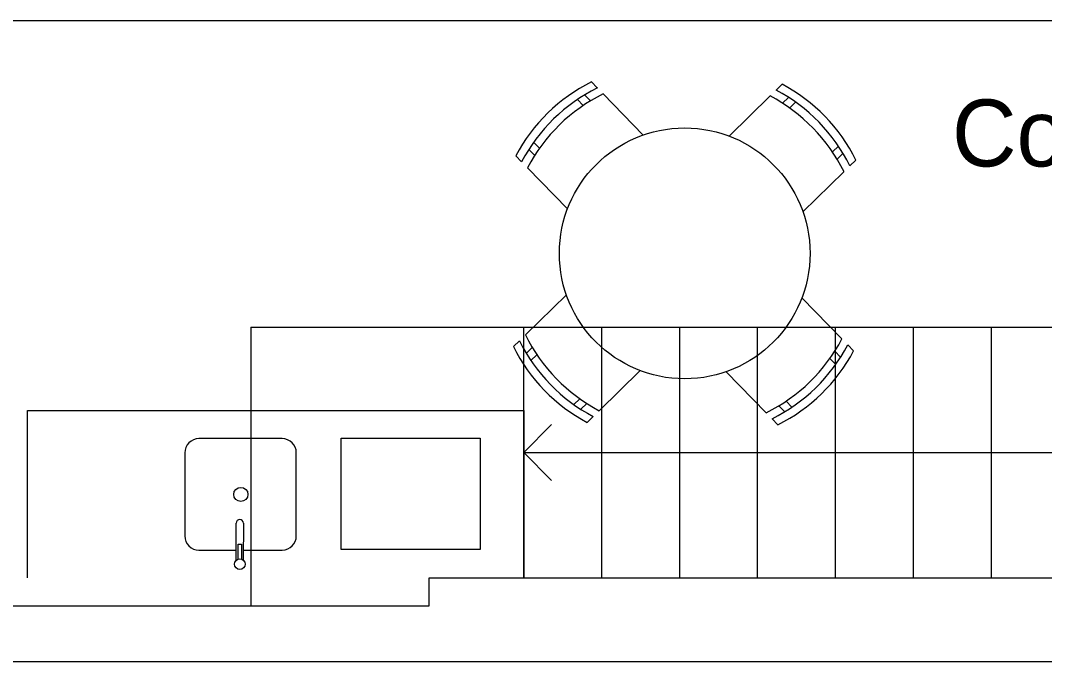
# Model space of a CAD drawing. Header units: metres. Extents: x 2999 to 3109, y 1752 to 1796.
# Drawn here: x 3009.53 to 3013.207, y 1757.314 to 1759.614 of the extents above; entities that cross this region are included whole.
import ezdxf

# ---------------------------------------------------------------- set-up
doc = ezdxf.new("R2010")
doc.units = ezdxf.units.M
doc.layers.add('PAREDES', color=7, linetype='Continuous')
doc.styles.add('PADRAO MK', font='')
doc.styles.get('PADRAO MK').set_extended_font_data('AvantGarde Bk BT')

msp = doc.modelspace()

# ---------------------------------------------------------------- linework, layer by layer
at = {"layer": 'PAREDES', "color": 253, "lineweight": 0}
for p, q in [((3008.4366, 1759.6136), (3015.9566, 1759.6136)), ((3011.6009, 1759.3715), (3011.58, 1759.393)), ((3012.2642, 1759.3846), (3012.2427, 1759.3637)), ((3011.5296, 1759.3301), (3011.5506, 1759.3086)), ((3011.5764, 1759.3251), (3011.5554, 1759.3466)), ((3011.7657, 1759.2027), (3011.6219, 1759.3501)), ((3012.2212, 1759.3427), (3012.0739, 1759.1989)), ((3012.2661, 1759.3166), (3012.2876, 1759.3376)), ((3012.313, 1759.3204), (3012.2915, 1759.2995)), ((3011.3722, 1759.1764), (3011.3931, 1759.155)), ((3011.376, 1759.1296), (3011.355, 1759.151)), ((3012.4666, 1759.163), (3012.4451, 1759.142)), ((3012.4616, 1759.1162), (3012.4831, 1759.1372)), ((3011.308, 1759.1276), (3011.329, 1759.1062)), ((3012.5081, 1759.0917), (3012.5296, 1759.1126)), ((3011.3499, 1759.0847), (3011.4937, 1758.9373)), ((3012.3392, 1758.9269), (3012.4866, 1759.0707)), ((3011.4899, 1758.6292), (3011.3425, 1758.4854)), ((3012.4792, 1758.4714), (3012.3354, 1758.6188)), ((3010.3566, 1758.5136), (3010.3566, 1757.5136)), ((3010.3566, 1758.5136), (3014.6966, 1758.5136)), ((3011.3366, 1757.6136), (3011.3366, 1758.5136)), ((3011.6166, 1757.6136), (3011.6166, 1758.5136)), ((3011.8966, 1757.6136), (3011.8966, 1758.5136)), ((3012.1766, 1757.6136), (3012.1766, 1758.5136)), ((3012.4566, 1757.6136), (3012.4566, 1758.5136)), ((3012.7366, 1757.6136), (3012.7366, 1758.5136)), ((3013.0166, 1757.6136), (3013.0166, 1758.5136)), ((3011.3211, 1758.4644), (3011.2996, 1758.4434)), ((3011.3675, 1758.4399), (3011.346, 1758.4189)), ((3012.5211, 1758.4284), (3012.5002, 1758.4499)), ((3011.3625, 1758.3931), (3011.384, 1758.414)), ((3012.457, 1758.3797), (3012.436, 1758.4011)), ((3012.4532, 1758.4265), (3012.4741, 1758.405)), ((3011.6079, 1758.2134), (3011.7553, 1758.3572)), ((3012.0635, 1758.3534), (3012.2073, 1758.206)), ((3011.5162, 1758.2356), (3011.5377, 1758.2566)), ((3011.5631, 1758.2395), (3011.5416, 1758.2185)), ((3012.2528, 1758.231), (3012.2737, 1758.2095)), ((3012.2995, 1758.226), (3012.2786, 1758.2475)), ((3009.5551, 1757.6136), (3009.5551, 1758.2136)), ((3009.5551, 1758.2136), (3011.3366, 1758.2136)), ((3011.3366, 1758.2136), (3011.3366, 1757.6136)), ((3011.565, 1758.1715), (3011.5864, 1758.1924)), ((3012.2282, 1758.1845), (3012.2492, 1758.1631)), ((3011.3366, 1758.0636), (3011.4366, 1758.1636)), ((3010.4693, 1758.1136), (3010.1704, 1758.1136)), ((3010.6807, 1757.7149), (3010.6807, 1758.1149)), ((3010.6807, 1758.1149), (3011.1807, 1758.1149)), ((3011.1807, 1758.1149), (3011.1807, 1757.7149)), ((3010.1196, 1758.0621), (3010.1198, 1757.7641)), ((3010.5202, 1757.7644), (3010.5201, 1758.0624)), ((3011.4366, 1757.9636), (3011.3366, 1758.0636)), ((3011.3366, 1758.0636), (3011.5366, 1758.0636)), ((3011.5366, 1758.0636), (3014.6966, 1758.0636)), ((3010.3045, 1757.6753), (3010.3046, 1757.81)), ((3010.33, 1757.81), (3010.3299, 1757.6753)), ((3010.1706, 1757.7136), (3010.3045, 1757.7136)), ((3010.3108, 1757.6817), (3010.3109, 1757.7344)), ((3010.3109, 1757.7344), (3010.3236, 1757.7344)), ((3010.3236, 1757.7344), (3010.3235, 1757.6817)), ((3010.3299, 1757.7136), (3010.4695, 1757.7136)), ((3011.1807, 1757.7149), (3010.6807, 1757.7149)), ((3010.9966, 1757.5136), (3010.9966, 1757.6136)), ((3010.9966, 1757.6136), (3014.6966, 1757.6136)), ((3008.4366, 1757.5136), (3010.9966, 1757.5136)), ((3006.3466, 1757.3136), (3016.1466, 1757.3136))]:
    msp.add_line(p, q, dxfattribs=at)
for centre, radius in [((3011.9146, 1758.778), 0.45), ((3010.3209, 1757.9131), 0.0254), ((3010.3172, 1757.6626), 0.0191)]:
    msp.add_circle(centre, radius, dxfattribs=at)
for centre, radius, start, end in [((3011.8537, 1758.8404), 0.6167, 116.3508, 152.2413), ((3011.8747, 1758.819), 0.6167, 116.3508, 152.2413), ((3011.9555, 1758.818), 0.6167, 26.3508, 62.2413), ((3011.977, 1758.8389), 0.6167, 26.3508, 62.2413), ((3011.8956, 1758.7975), 0.6167, 116.3508, 152.2413), ((3011.934, 1758.797), 0.6167, 26.3508, 62.2413), ((3011.8951, 1758.7591), 0.6167, 206.3508, 242.2413), ((3011.8522, 1758.7172), 0.6167, 206.3508, 242.2413), ((3011.8737, 1758.7381), 0.6167, 206.3508, 242.2413), ((3011.9335, 1758.7586), 0.6167, 296.3508, 332.2413), ((3011.9545, 1758.7371), 0.6167, 296.3508, 332.2413), ((3011.9754, 1758.7157), 0.6167, 296.3508, 332.2413), ((3010.1716, 1758.0616), 0.052, 91.2992, 179.5082), ((3010.4686, 1758.0621), 0.0515, 0.3507, 89.2654), ((3010.3173, 1757.81), 0.0127, 359.9671, 179.9671), ((3010.1701, 1757.7639), 0.0504, 179.8232, 270.5389), ((3010.4693, 1757.7645), 0.0509, 270.1451, 359.9206)]:
    msp.add_arc(centre, radius, start, end, dxfattribs=at)

# ---------------------------------------------------------------- texts
at = {"layer": 'PAREDES', "color": 253, "lineweight": 0, "style": 'PADRAO MK'}
msp.add_text('Copa', height=0.24, dxfattribs=at).set_placement((3012.8743, 1759.09))

doc.saveas('drawing.dxf')
